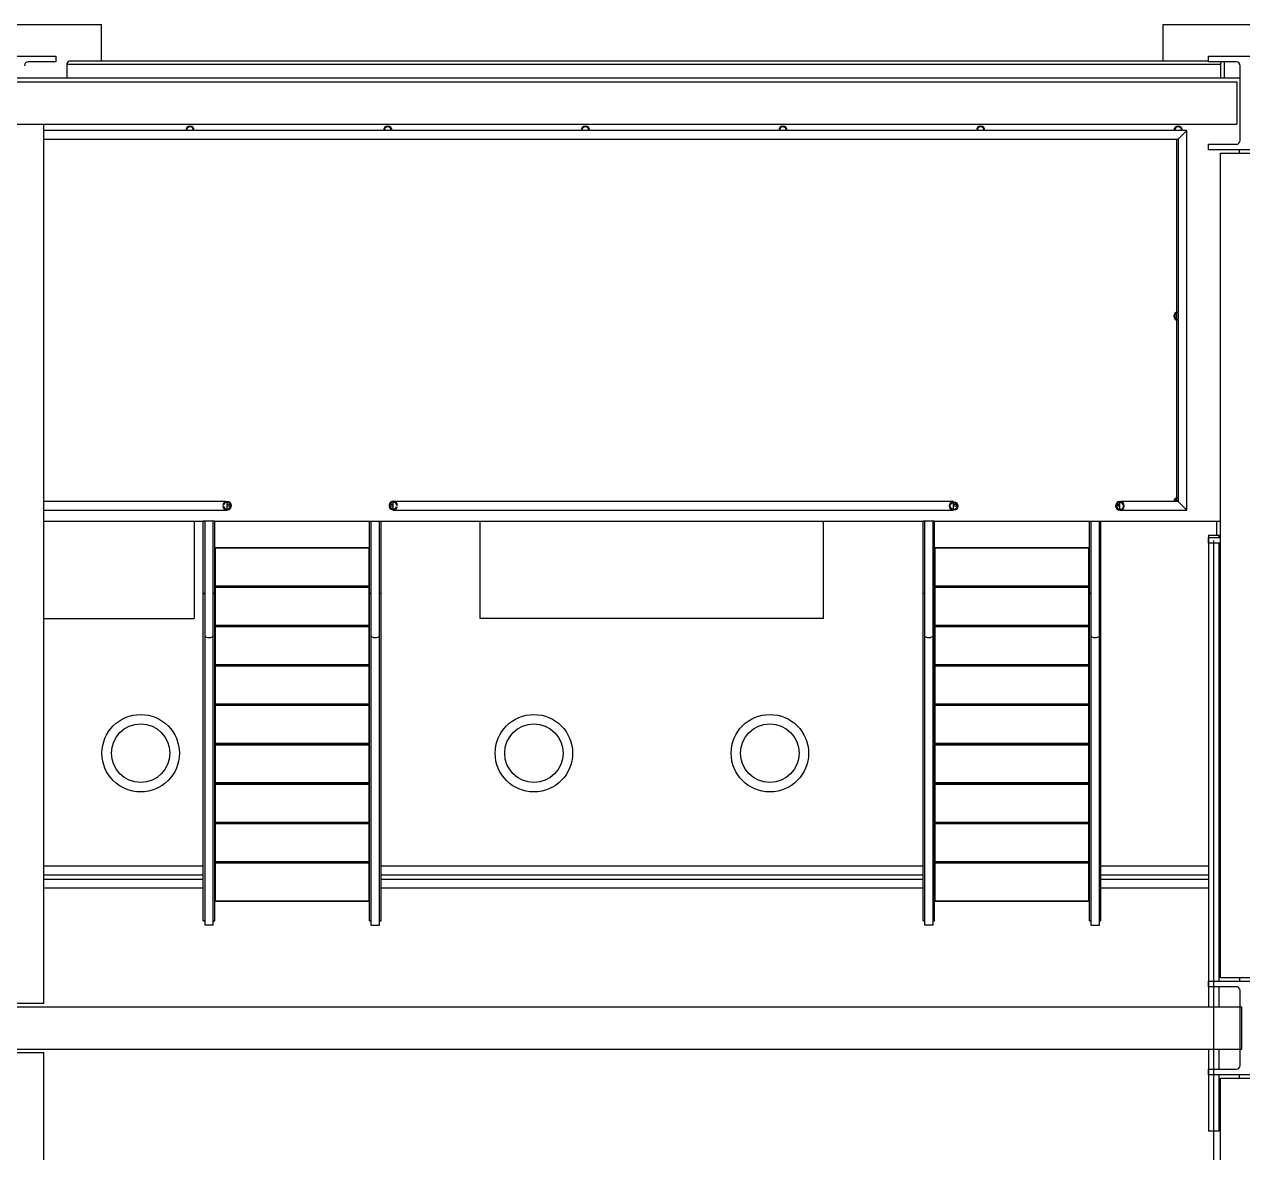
# Model space of a CAD drawing. Header units: inches. Extents: x -1490 to 2215, y -1057 to 1547.
# Drawn here: x 193.8 to 379.7, y 1241.7 to 1413.9 of the extents above; entities that cross this region are included whole.
import ezdxf

# ---------------------------------------------------------------- set-up
doc = ezdxf.new("R2010")
doc.units = ezdxf.units.IN
doc.header["$MEASUREMENT"] = 0

msp = doc.modelspace()

# ---------------------------------------------------------------- linework, layer by layer
at = {"color": 7, "linetype": 'Continuous', "lineweight": 25}
for p, q in [((181.54, 1413.89), (205.54, 1413.89)), ((205.54, 1408.27), (205.54, 1413.89)), ((367.54, 1413.89), (391.54, 1413.89)), ((367.54, 1408.27), (367.54, 1413.89)), ((188.48, 1409.05), (198.61, 1409.05)), ((198.61, 1409.05), (198.61, 1408.19)), ((374.48, 1408.19), (374.48, 1409.05)), ((374.48, 1409.05), (384.61, 1409.05)), ((198.61, 1408.19), (194.4, 1408.19)), ((376.3, 1407.77), (200.28, 1407.77)), ((200.28, 1407.77), (200.28, 1405.69)), ((374.48, 1408.27), (200.66, 1408.27)), ((378.69, 1408.19), (374.48, 1408.19)), ((376.3, 1407.77), (376.3, 1405.69)), ((376.88, 1405.69), (376.88, 1408.19)), ((379.29, 1396.19), (379.29, 1407.59)), ((379.29, 1405.69), (7.8, 1405.69)), ((8.3, 1405.14), (378.79, 1405.14)), ((378.79, 1405.14), (378.79, 1398.64)), ((8.3, 1398.64), (378.79, 1398.64)), ((190.29, 1398.64), (196.79, 1398.64)), ((196.79, 1264.52), (196.79, 1398.64)), ((218.42, 1397.72), (196.79, 1397.72)), ((196.79, 1396.4), (369.85, 1396.4)), ((219.6, 1397.72), (218.55, 1397.72)), ((248.57, 1397.72), (219.73, 1397.72)), ((249.75, 1397.72), (248.71, 1397.72)), ((278.73, 1397.72), (249.89, 1397.72)), ((279.91, 1397.72), (278.86, 1397.72)), ((308.88, 1397.72), (280.04, 1397.72)), ((310.07, 1397.72), (309.02, 1397.72)), ((339.04, 1397.72), (310.2, 1397.72)), ((340.22, 1397.72), (339.17, 1397.72)), ((369.2, 1397.72), (340.36, 1397.72)), ((370.38, 1397.72), (369.33, 1397.72)), ((369.58, 1396.4), (369.58, 1369.99)), ((369.83, 1396.4), (369.83, 1370.05)), ((371.17, 1397.72), (369.85, 1396.4)), ((369.85, 1396.4), (371.17, 1397.72)), ((369.85, 1396.4), (369.85, 1370.05)), ((371.17, 1397.72), (370.51, 1397.72)), ((371.17, 1339.76), (371.17, 1397.72)), ((374.48, 1395.59), (378.69, 1395.59)), ((374.48, 1394.74), (374.48, 1395.59)), ((384.61, 1394.74), (374.48, 1394.74)), ((376.29, 1268.42), (376.29, 1394.24)), ((376.29, 1394.24), (382.79, 1394.24)), ((379.17, 1394.24), (379.17, 1394.74)), ((369.83, 1369.92), (369.83, 1368.87)), ((369.85, 1369.92), (369.85, 1368.87)), ((369.58, 1369.84), (369.58, 1368.94)), ((369.58, 1368.79), (369.58, 1341.67)), ((369.83, 1368.74), (369.83, 1341.73)), ((369.85, 1368.74), (369.85, 1341.73)), ((224.48, 1341.07), (196.79, 1341.07)), ((224.72, 1339.94), (224.72, 1340.99)), ((224.72, 1340.67), (225.2, 1340.67)), ((224.72, 1340.42), (225.24, 1340.42)), ((249.57, 1340.42), (250.09, 1340.42)), ((249.6, 1340.67), (250.09, 1340.67)), ((250.09, 1339.96), (250.09, 1341.01)), ((335.58, 1341.07), (250.38, 1341.07)), ((335.58, 1341.07), (335.58, 1341.07)), ((335.58, 1339.89), (335.58, 1340.94)), ((335.58, 1340.67), (336.02, 1340.67)), ((335.58, 1340.42), (336.02, 1340.42)), ((336.02, 1340.67), (336.02, 1340.42)), ((360.61, 1340.67), (360.61, 1340.42)), ((360.61, 1340.67), (360.95, 1340.67)), ((360.61, 1340.42), (360.95, 1340.42)), ((360.95, 1339.91), (360.95, 1340.96)), ((369.2, 1341.07), (361.09, 1341.07)), ((369.85, 1341.07), (369.33, 1341.07)), ((369.58, 1341.52), (369.58, 1341.07)), ((369.83, 1341.6), (369.83, 1341.07)), ((369.85, 1341.6), (369.85, 1341.07)), ((371.17, 1339.76), (369.85, 1341.07)), ((369.85, 1341.07), (371.17, 1339.76)), ((196.79, 1339.76), (224.72, 1339.76)), ((224.72, 1339.76), (224.72, 1339.8)), ((250.09, 1339.76), (250.09, 1339.83)), ((250.09, 1339.76), (335.52, 1339.76)), ((360.95, 1339.76), (360.95, 1339.77)), ((360.95, 1339.76), (371.17, 1339.76)), ((196.79, 1338.1), (221.09, 1338.1)), ((219.72, 1338.1), (219.72, 1323.25)), ((221.31, 1338.1), (221.09, 1338.1)), ((221.09, 1327.06), (221.09, 1338.1)), ((221.31, 1338.1), (221.31, 1320.62)), ((222.62, 1338.1), (221.31, 1338.1)), ((222.62, 1320.62), (222.62, 1338.1)), ((222.84, 1338.1), (222.62, 1338.1)), ((222.84, 1327.06), (222.84, 1338.1)), ((222.84, 1338.1), (246.46, 1338.1)), ((246.46, 1327.06), (246.46, 1338.1)), ((246.46, 1338.1), (246.68, 1338.1)), ((246.68, 1338.1), (246.68, 1320.62)), ((246.68, 1338.1), (248, 1338.1)), ((248, 1320.62), (248, 1338.1)), ((248, 1338.1), (248.21, 1338.1)), ((248.21, 1327.06), (248.21, 1338.1)), ((248.21, 1338.1), (330.91, 1338.1)), ((263.36, 1323.25), (263.36, 1338.1)), ((315.72, 1323.25), (315.72, 1338.1)), ((331.12, 1338.1), (330.91, 1338.1)), ((330.91, 1327.06), (330.91, 1338.1)), ((331.12, 1338.1), (331.12, 1320.62)), ((332.44, 1338.1), (331.12, 1338.1)), ((332.44, 1320.62), (332.44, 1338.1)), ((332.66, 1338.1), (332.44, 1338.1)), ((332.66, 1327.06), (332.66, 1338.1)), ((332.66, 1338.1), (356.28, 1338.1)), ((356.28, 1327.06), (356.28, 1338.1)), ((356.28, 1338.1), (356.5, 1338.1)), ((356.5, 1338.1), (356.5, 1320.62)), ((356.5, 1338.1), (357.81, 1338.1)), ((357.81, 1320.62), (357.81, 1338.1)), ((357.81, 1338.1), (358.03, 1338.1)), ((358.03, 1327.06), (358.03, 1338.1)), ((358.03, 1338.1), (376.29, 1338.1)), ((375.75, 1335.96), (375.75, 1338.1)), ((374.44, 1335.96), (374.44, 1264.02)), ((374.44, 1335.96), (375.27, 1335.96)), ((374.48, 1335.59), (376.29, 1335.59)), ((374.48, 1334.74), (374.48, 1335.59)), ((376.29, 1334.74), (374.48, 1334.74)), ((375.27, 1335.96), (376.1, 1335.96)), ((376.1, 1335.59), (376.1, 1335.96)), ((376.1, 1267.92), (376.1, 1334.74)), ((222.84, 1334.1), (222.9, 1334.1)), ((222.84, 1334.07), (222.9, 1334.07)), ((222.84, 1334.04), (222.9, 1334.04)), ((222.9, 1334.1), (222.9, 1334.04)), ((222.9, 1334.1), (246.4, 1334.1)), ((222.9, 1334.04), (246.4, 1334.04)), ((222.9, 1334.04), (222.9, 1328.25)), ((246.4, 1334.04), (246.4, 1334.1)), ((246.4, 1334.1), (246.46, 1334.1)), ((246.4, 1334.07), (246.46, 1334.07)), ((246.4, 1328.25), (246.4, 1334.04)), ((246.4, 1334.04), (246.46, 1334.04)), ((332.66, 1334.1), (332.72, 1334.1)), ((332.66, 1334.07), (332.72, 1334.07)), ((332.66, 1334.04), (332.72, 1334.04)), ((332.72, 1334.1), (332.72, 1334.04)), ((332.72, 1334.1), (356.22, 1334.1)), ((332.72, 1334.04), (356.22, 1334.04)), ((332.72, 1334.04), (332.72, 1328.25)), ((356.22, 1334.04), (356.22, 1334.1)), ((356.22, 1334.1), (356.28, 1334.1)), ((356.22, 1334.07), (356.28, 1334.07)), ((356.22, 1328.25), (356.22, 1334.04)), ((356.22, 1334.04), (356.28, 1334.04)), ((222.9, 1328.25), (222.84, 1328.25)), ((222.84, 1328.22), (222.9, 1328.22)), ((222.84, 1328.19), (222.9, 1328.19)), ((222.84, 1328.09), (222.9, 1328.09)), ((222.84, 1328.06), (222.9, 1328.06)), ((222.84, 1328.03), (222.9, 1328.03)), ((222.9, 1328.25), (246.4, 1328.25)), ((222.9, 1328.25), (222.9, 1328.19)), ((222.9, 1328.19), (246.4, 1328.19)), ((222.9, 1328.09), (246.4, 1328.09)), ((222.9, 1328.09), (222.9, 1328.03)), ((222.9, 1328.03), (246.4, 1328.03)), ((222.9, 1328.03), (222.9, 1322.24)), ((246.46, 1328.25), (246.4, 1328.25)), ((246.4, 1328.19), (246.4, 1328.25)), ((246.4, 1328.22), (246.46, 1328.22)), ((246.4, 1328.19), (246.46, 1328.19)), ((246.4, 1328.03), (246.4, 1328.09)), ((246.4, 1328.09), (246.46, 1328.09)), ((246.4, 1328.06), (246.46, 1328.06)), ((246.4, 1328.03), (246.46, 1328.03)), ((246.4, 1322.24), (246.4, 1328.03)), ((332.72, 1328.25), (332.66, 1328.25)), ((332.66, 1328.22), (332.72, 1328.22)), ((332.66, 1328.19), (332.72, 1328.19)), ((332.66, 1328.09), (332.72, 1328.09)), ((332.66, 1328.06), (332.72, 1328.06)), ((332.66, 1328.03), (332.72, 1328.03)), ((332.72, 1328.25), (356.22, 1328.25)), ((332.72, 1328.25), (332.72, 1328.19)), ((332.72, 1328.19), (356.22, 1328.19)), ((332.72, 1328.09), (356.22, 1328.09)), ((332.72, 1328.09), (332.72, 1328.03)), ((332.72, 1328.03), (356.22, 1328.03)), ((332.72, 1328.03), (332.72, 1322.24)), ((356.28, 1328.25), (356.22, 1328.25)), ((356.22, 1328.19), (356.22, 1328.25)), ((356.22, 1328.22), (356.28, 1328.22)), ((356.22, 1328.19), (356.28, 1328.19)), ((356.22, 1328.03), (356.22, 1328.09)), ((356.22, 1328.09), (356.28, 1328.09)), ((356.22, 1328.06), (356.28, 1328.06)), ((356.22, 1328.03), (356.28, 1328.03)), ((356.22, 1322.24), (356.22, 1328.03)), ((221.09, 1327.06), (221.31, 1327.06)), ((221.09, 1277.13), (221.09, 1327.06)), ((221.31, 1327.06), (221.09, 1327.06)), ((222.62, 1327.06), (222.84, 1327.06)), ((222.84, 1327.06), (222.62, 1327.06)), ((222.84, 1277.13), (222.84, 1327.06)), ((246.46, 1327.06), (246.68, 1327.06)), ((246.68, 1327.06), (246.46, 1327.06)), ((246.46, 1277.13), (246.46, 1327.06)), ((248, 1327.06), (248.21, 1327.06)), ((248.21, 1327.06), (248, 1327.06)), ((248.21, 1277.13), (248.21, 1327.06)), ((330.91, 1327.06), (331.12, 1327.06)), ((330.91, 1277.13), (330.91, 1327.06)), ((331.12, 1327.06), (330.91, 1327.06)), ((332.44, 1327.06), (332.66, 1327.06)), ((332.66, 1327.06), (332.44, 1327.06)), ((332.66, 1277.13), (332.66, 1327.06)), ((356.28, 1327.06), (356.5, 1327.06)), ((356.5, 1327.06), (356.28, 1327.06)), ((356.28, 1277.13), (356.28, 1327.06)), ((357.81, 1327.06), (358.03, 1327.06)), ((358.03, 1327.06), (357.81, 1327.06)), ((358.03, 1277.13), (358.03, 1327.06)), ((196.79, 1323.25), (219.72, 1323.25)), ((222.9, 1322.24), (222.84, 1322.24)), ((222.84, 1322.21), (222.9, 1322.21)), ((222.84, 1322.18), (222.9, 1322.18)), ((222.84, 1322.08), (222.9, 1322.08)), ((222.84, 1322.05), (222.9, 1322.05)), ((222.84, 1322.02), (222.9, 1322.02)), ((222.9, 1322.24), (246.4, 1322.24)), ((222.9, 1322.24), (222.9, 1322.18)), ((222.9, 1322.18), (246.4, 1322.18)), ((222.9, 1322.08), (246.4, 1322.08)), ((222.9, 1322.08), (222.9, 1322.02)), ((222.9, 1322.02), (246.4, 1322.02)), ((222.9, 1322.02), (222.9, 1316.23)), ((246.46, 1322.24), (246.4, 1322.24)), ((246.4, 1322.18), (246.4, 1322.24)), ((246.4, 1322.21), (246.46, 1322.21)), ((246.4, 1322.18), (246.46, 1322.18)), ((246.4, 1322.02), (246.4, 1322.08)), ((246.4, 1322.08), (246.46, 1322.08)), ((246.4, 1322.05), (246.46, 1322.05)), ((246.4, 1322.02), (246.46, 1322.02)), ((246.4, 1316.23), (246.4, 1322.02)), ((315.72, 1323.25), (263.36, 1323.25)), ((332.72, 1322.24), (332.66, 1322.24)), ((332.66, 1322.21), (332.72, 1322.21)), ((332.66, 1322.18), (332.72, 1322.18)), ((332.66, 1322.08), (332.72, 1322.08)), ((332.66, 1322.05), (332.72, 1322.05)), ((332.66, 1322.02), (332.72, 1322.02)), ((332.72, 1322.24), (356.22, 1322.24)), ((332.72, 1322.24), (332.72, 1322.18)), ((332.72, 1322.18), (356.22, 1322.18)), ((332.72, 1322.08), (356.22, 1322.08)), ((332.72, 1322.08), (332.72, 1322.02)), ((332.72, 1322.02), (356.22, 1322.02)), ((332.72, 1322.02), (332.72, 1316.23)), ((356.28, 1322.24), (356.22, 1322.24)), ((356.22, 1322.18), (356.22, 1322.24)), ((356.22, 1322.21), (356.28, 1322.21)), ((356.22, 1322.18), (356.28, 1322.18)), ((356.22, 1322.02), (356.22, 1322.08)), ((356.22, 1322.08), (356.28, 1322.08)), ((356.22, 1322.05), (356.28, 1322.05)), ((356.22, 1322.02), (356.28, 1322.02)), ((356.22, 1316.23), (356.22, 1322.02)), ((221.31, 1320.62), (221.31, 1276.47)), ((222.62, 1276.47), (222.62, 1320.62)), ((246.68, 1320.62), (246.68, 1276.47)), ((248, 1276.47), (248, 1320.62)), ((331.12, 1320.62), (331.12, 1276.47)), ((332.44, 1276.47), (332.44, 1320.62)), ((356.5, 1320.62), (356.5, 1276.47)), ((357.81, 1276.47), (357.81, 1320.62)), ((222.9, 1316.23), (222.84, 1316.23)), ((222.84, 1316.2), (222.9, 1316.2)), ((222.84, 1316.17), (222.9, 1316.17)), ((222.84, 1316.07), (222.9, 1316.07)), ((222.84, 1316.04), (222.9, 1316.04)), ((222.84, 1316.01), (222.9, 1316.01)), ((222.9, 1316.23), (246.4, 1316.23)), ((222.9, 1316.23), (222.9, 1316.17)), ((222.9, 1316.17), (246.4, 1316.17)), ((222.9, 1316.07), (222.9, 1316.01)), ((222.9, 1316.07), (246.4, 1316.07)), ((222.9, 1316.01), (246.4, 1316.01)), ((222.9, 1316.01), (222.9, 1310.22)), ((246.46, 1316.23), (246.4, 1316.23)), ((246.4, 1316.17), (246.4, 1316.23)), ((246.4, 1316.2), (246.46, 1316.2)), ((246.4, 1316.17), (246.46, 1316.17)), ((246.4, 1316.01), (246.4, 1316.07)), ((246.4, 1316.07), (246.46, 1316.07)), ((246.4, 1316.04), (246.46, 1316.04)), ((246.4, 1310.22), (246.4, 1316.01)), ((246.4, 1316.01), (246.46, 1316.01)), ((332.72, 1316.23), (332.66, 1316.23)), ((332.66, 1316.2), (332.72, 1316.2)), ((332.66, 1316.17), (332.72, 1316.17)), ((332.66, 1316.07), (332.72, 1316.07)), ((332.66, 1316.04), (332.72, 1316.04)), ((332.66, 1316.01), (332.72, 1316.01)), ((332.72, 1316.23), (356.22, 1316.23)), ((332.72, 1316.23), (332.72, 1316.17)), ((332.72, 1316.17), (356.22, 1316.17)), ((332.72, 1316.07), (332.72, 1316.01)), ((332.72, 1316.07), (356.22, 1316.07)), ((332.72, 1316.01), (356.22, 1316.01)), ((332.72, 1316.01), (332.72, 1310.22)), ((356.28, 1316.23), (356.22, 1316.23)), ((356.22, 1316.17), (356.22, 1316.23)), ((356.22, 1316.2), (356.28, 1316.2)), ((356.22, 1316.17), (356.28, 1316.17)), ((356.22, 1316.01), (356.22, 1316.07)), ((356.22, 1316.07), (356.28, 1316.07)), ((356.22, 1316.04), (356.28, 1316.04)), ((356.22, 1310.22), (356.22, 1316.01)), ((356.22, 1316.01), (356.28, 1316.01)), ((222.9, 1310.22), (222.84, 1310.22)), ((222.84, 1310.19), (222.9, 1310.19)), ((222.84, 1310.16), (222.9, 1310.16)), ((222.84, 1310.05), (222.9, 1310.05)), ((222.84, 1310.03), (222.9, 1310.03)), ((222.84, 1310), (222.9, 1310)), ((222.9, 1310.22), (246.4, 1310.22)), ((222.9, 1310.22), (222.9, 1310.16)), ((222.9, 1310.16), (246.4, 1310.16)), ((222.9, 1310.05), (222.9, 1310)), ((222.9, 1310.05), (246.4, 1310.05)), ((222.9, 1310), (246.4, 1310)), ((222.9, 1310), (222.9, 1304.21)), ((246.46, 1310.22), (246.4, 1310.22)), ((246.4, 1310.16), (246.4, 1310.22)), ((246.4, 1310.19), (246.46, 1310.19)), ((246.4, 1310.16), (246.46, 1310.16)), ((246.4, 1310), (246.4, 1310.05)), ((246.4, 1310.05), (246.46, 1310.05)), ((246.4, 1310.03), (246.46, 1310.03)), ((246.4, 1304.21), (246.4, 1310)), ((246.4, 1310), (246.46, 1310)), ((332.72, 1310.22), (332.66, 1310.22)), ((332.66, 1310.19), (332.72, 1310.19)), ((332.66, 1310.16), (332.72, 1310.16)), ((332.66, 1310.05), (332.72, 1310.05)), ((332.66, 1310.03), (332.72, 1310.03)), ((332.66, 1310), (332.72, 1310)), ((332.72, 1310.22), (356.22, 1310.22)), ((332.72, 1310.22), (332.72, 1310.16)), ((332.72, 1310.16), (356.22, 1310.16)), ((332.72, 1310.05), (332.72, 1310)), ((332.72, 1310.05), (356.22, 1310.05)), ((332.72, 1310), (356.22, 1310)), ((332.72, 1310), (332.72, 1304.21)), ((356.28, 1310.22), (356.22, 1310.22)), ((356.22, 1310.16), (356.22, 1310.22)), ((356.22, 1310.19), (356.28, 1310.19)), ((356.22, 1310.16), (356.28, 1310.16)), ((356.22, 1310), (356.22, 1310.05)), ((356.22, 1310.05), (356.28, 1310.05)), ((356.22, 1310.03), (356.28, 1310.03)), ((356.22, 1304.21), (356.22, 1310)), ((356.22, 1310), (356.28, 1310)), ((222.9, 1304.21), (222.84, 1304.21)), ((222.84, 1304.18), (222.9, 1304.18)), ((222.84, 1304.15), (222.9, 1304.15)), ((222.84, 1304.04), (222.9, 1304.04)), ((222.84, 1304.02), (222.9, 1304.02)), ((222.84, 1303.99), (222.9, 1303.99)), ((222.9, 1304.21), (246.4, 1304.21)), ((222.9, 1304.21), (222.9, 1304.15)), ((222.9, 1304.15), (246.4, 1304.15)), ((222.9, 1304.04), (222.9, 1303.99)), ((222.9, 1304.04), (246.4, 1304.04)), ((222.9, 1303.99), (246.4, 1303.99)), ((222.9, 1303.99), (222.9, 1298.2)), ((246.46, 1304.21), (246.4, 1304.21)), ((246.4, 1304.15), (246.4, 1304.21)), ((246.4, 1304.18), (246.46, 1304.18)), ((246.4, 1304.15), (246.46, 1304.15)), ((246.4, 1303.99), (246.4, 1304.04)), ((246.4, 1304.04), (246.46, 1304.04)), ((246.4, 1304.02), (246.46, 1304.02)), ((246.4, 1303.99), (246.46, 1303.99)), ((246.4, 1298.2), (246.4, 1303.99)), ((332.72, 1304.21), (332.66, 1304.21)), ((332.66, 1304.18), (332.72, 1304.18)), ((332.66, 1304.15), (332.72, 1304.15)), ((332.66, 1304.04), (332.72, 1304.04)), ((332.66, 1304.02), (332.72, 1304.02)), ((332.66, 1303.99), (332.72, 1303.99)), ((332.72, 1304.21), (356.22, 1304.21)), ((332.72, 1304.21), (332.72, 1304.15)), ((332.72, 1304.15), (356.22, 1304.15)), ((332.72, 1304.04), (332.72, 1303.99)), ((332.72, 1304.04), (356.22, 1304.04)), ((332.72, 1303.99), (356.22, 1303.99)), ((332.72, 1303.99), (332.72, 1298.2)), ((356.28, 1304.21), (356.22, 1304.21)), ((356.22, 1304.15), (356.22, 1304.21)), ((356.22, 1304.18), (356.28, 1304.18)), ((356.22, 1304.15), (356.28, 1304.15)), ((356.22, 1303.99), (356.22, 1304.04)), ((356.22, 1304.04), (356.28, 1304.04)), ((356.22, 1304.02), (356.28, 1304.02)), ((356.22, 1303.99), (356.28, 1303.99)), ((356.22, 1298.2), (356.22, 1303.99)), ((222.9, 1298.2), (222.84, 1298.2)), ((222.84, 1298.17), (222.9, 1298.17)), ((222.84, 1298.14), (222.9, 1298.14)), ((222.84, 1298.03), (222.9, 1298.03)), ((222.84, 1298.01), (222.9, 1298.01)), ((222.84, 1297.98), (222.9, 1297.98)), ((222.9, 1298.2), (246.4, 1298.2)), ((222.9, 1298.2), (222.9, 1298.14)), ((222.9, 1298.14), (246.4, 1298.14)), ((222.9, 1298.03), (222.9, 1297.98)), ((222.9, 1298.03), (246.4, 1298.03)), ((222.9, 1297.98), (246.4, 1297.98)), ((222.9, 1297.98), (222.9, 1292.19)), ((246.46, 1298.2), (246.4, 1298.2)), ((246.4, 1298.14), (246.4, 1298.2)), ((246.4, 1298.17), (246.46, 1298.17)), ((246.4, 1298.14), (246.46, 1298.14)), ((246.4, 1297.98), (246.4, 1298.03)), ((246.4, 1298.03), (246.46, 1298.03)), ((246.4, 1298.01), (246.46, 1298.01)), ((246.4, 1297.98), (246.46, 1297.98)), ((246.4, 1292.19), (246.4, 1297.98)), ((332.72, 1298.2), (332.66, 1298.2)), ((332.66, 1298.17), (332.72, 1298.17)), ((332.66, 1298.14), (332.72, 1298.14)), ((332.66, 1298.03), (332.72, 1298.03)), ((332.66, 1298.01), (332.72, 1298.01)), ((332.66, 1297.98), (332.72, 1297.98)), ((332.72, 1298.2), (356.22, 1298.2)), ((332.72, 1298.2), (332.72, 1298.14)), ((332.72, 1298.14), (356.22, 1298.14)), ((332.72, 1298.03), (332.72, 1297.98)), ((332.72, 1298.03), (356.22, 1298.03)), ((332.72, 1297.98), (356.22, 1297.98)), ((332.72, 1297.98), (332.72, 1292.19)), ((356.28, 1298.2), (356.22, 1298.2)), ((356.22, 1298.14), (356.22, 1298.2)), ((356.22, 1298.17), (356.28, 1298.17)), ((356.22, 1298.14), (356.28, 1298.14)), ((356.22, 1297.98), (356.22, 1298.03)), ((356.22, 1298.03), (356.28, 1298.03)), ((356.22, 1298.01), (356.28, 1298.01)), ((356.22, 1297.98), (356.28, 1297.98)), ((356.22, 1292.19), (356.22, 1297.98)), ((222.9, 1292.19), (222.84, 1292.19)), ((222.84, 1292.16), (222.9, 1292.16)), ((222.84, 1292.13), (222.9, 1292.13)), ((222.84, 1292.02), (222.9, 1292.02)), ((222.84, 1291.99), (222.9, 1291.99)), ((222.84, 1291.97), (222.9, 1291.97)), ((222.9, 1292.19), (246.4, 1292.19)), ((222.9, 1292.19), (222.9, 1292.13)), ((222.9, 1292.13), (246.4, 1292.13)), ((222.9, 1292.02), (222.9, 1291.97)), ((222.9, 1292.02), (246.4, 1292.02)), ((222.9, 1291.97), (246.4, 1291.97)), ((222.9, 1291.97), (222.9, 1286.18)), ((246.46, 1292.19), (246.4, 1292.19)), ((246.4, 1292.13), (246.4, 1292.19)), ((246.4, 1292.16), (246.46, 1292.16)), ((246.4, 1292.13), (246.46, 1292.13)), ((246.4, 1291.97), (246.4, 1292.02)), ((246.4, 1292.02), (246.46, 1292.02)), ((246.4, 1291.99), (246.46, 1291.99)), ((246.4, 1286.18), (246.4, 1291.97)), ((246.4, 1291.97), (246.46, 1291.97)), ((332.72, 1292.19), (332.66, 1292.19)), ((332.66, 1292.16), (332.72, 1292.16)), ((332.66, 1292.13), (332.72, 1292.13)), ((332.66, 1292.02), (332.72, 1292.02)), ((332.66, 1291.99), (332.72, 1291.99)), ((332.66, 1291.97), (332.72, 1291.97)), ((332.72, 1292.19), (356.22, 1292.19)), ((332.72, 1292.19), (332.72, 1292.13)), ((332.72, 1292.13), (356.22, 1292.13)), ((332.72, 1292.02), (332.72, 1291.97)), ((332.72, 1292.02), (356.22, 1292.02)), ((332.72, 1291.97), (356.22, 1291.97)), ((332.72, 1291.97), (332.72, 1286.18)), ((356.28, 1292.19), (356.22, 1292.19)), ((356.22, 1292.13), (356.22, 1292.19)), ((356.22, 1292.16), (356.28, 1292.16)), ((356.22, 1292.13), (356.28, 1292.13)), ((356.22, 1291.97), (356.22, 1292.02)), ((356.22, 1292.02), (356.28, 1292.02)), ((356.22, 1291.99), (356.28, 1291.99)), ((356.22, 1291.97), (356.28, 1291.97)), ((356.22, 1286.18), (356.22, 1291.97)), ((221.09, 1285.44), (196.79, 1285.44)), ((222.9, 1286.18), (222.84, 1286.18)), ((222.84, 1286.15), (222.9, 1286.15)), ((222.84, 1286.12), (222.9, 1286.12)), ((222.84, 1286.01), (222.9, 1286.01)), ((222.84, 1285.98), (222.9, 1285.98)), ((222.84, 1285.96), (222.9, 1285.96)), ((222.9, 1286.18), (246.4, 1286.18)), ((222.9, 1286.18), (222.9, 1286.12)), ((222.9, 1286.12), (246.4, 1286.12)), ((222.9, 1286.01), (222.9, 1285.96)), ((222.9, 1286.01), (246.4, 1286.01)), ((222.9, 1285.96), (222.9, 1280.17)), ((222.9, 1285.96), (246.4, 1285.96)), ((246.46, 1286.18), (246.4, 1286.18)), ((246.4, 1286.12), (246.4, 1286.18)), ((246.4, 1286.15), (246.46, 1286.15)), ((246.4, 1286.12), (246.46, 1286.12)), ((246.4, 1285.96), (246.4, 1286.01)), ((246.4, 1286.01), (246.46, 1286.01)), ((246.4, 1285.98), (246.46, 1285.98)), ((246.4, 1280.17), (246.4, 1285.96)), ((246.4, 1285.96), (246.46, 1285.96)), ((330.91, 1285.44), (248.21, 1285.44)), ((332.72, 1286.18), (332.66, 1286.18)), ((332.66, 1286.15), (332.72, 1286.15)), ((332.66, 1286.12), (332.72, 1286.12)), ((332.66, 1286.01), (332.72, 1286.01)), ((332.66, 1285.98), (332.72, 1285.98)), ((332.66, 1285.96), (332.72, 1285.96)), ((332.72, 1286.18), (356.22, 1286.18)), ((332.72, 1286.18), (332.72, 1286.12)), ((332.72, 1286.12), (356.22, 1286.12)), ((332.72, 1286.01), (332.72, 1285.96)), ((332.72, 1286.01), (356.22, 1286.01)), ((332.72, 1285.96), (332.72, 1280.17)), ((332.72, 1285.96), (356.22, 1285.96)), ((356.28, 1286.18), (356.22, 1286.18)), ((356.22, 1286.12), (356.22, 1286.18)), ((356.22, 1286.15), (356.28, 1286.15)), ((356.22, 1286.12), (356.28, 1286.12)), ((356.22, 1285.96), (356.22, 1286.01)), ((356.22, 1286.01), (356.28, 1286.01)), ((356.22, 1285.98), (356.28, 1285.98)), ((356.22, 1280.17), (356.22, 1285.96)), ((356.22, 1285.96), (356.28, 1285.96)), ((374.44, 1285.44), (358.03, 1285.44)), ((376.29, 1285.44), (376.1, 1285.44)), ((196.79, 1284.13), (221.09, 1284.13)), ((221.09, 1283.44), (196.79, 1283.44)), ((248.21, 1284.13), (330.91, 1284.13)), ((330.91, 1283.44), (248.21, 1283.44)), ((358.03, 1284.13), (374.44, 1284.13)), ((374.44, 1283.44), (358.03, 1283.44)), ((376.1, 1284.13), (376.29, 1284.13)), ((376.29, 1283.44), (376.1, 1283.44)), ((196.79, 1282.13), (221.09, 1282.13)), ((248.21, 1282.13), (330.91, 1282.13)), ((358.03, 1282.13), (374.44, 1282.13)), ((376.1, 1282.13), (376.29, 1282.13)), ((222.9, 1280.17), (222.84, 1280.17)), ((222.84, 1280.14), (222.9, 1280.14)), ((222.84, 1280.11), (222.9, 1280.11)), ((222.9, 1280.17), (246.4, 1280.17)), ((222.9, 1280.17), (222.9, 1280.11)), ((222.9, 1280.11), (246.4, 1280.11)), ((246.46, 1280.17), (246.4, 1280.17)), ((246.4, 1280.11), (246.4, 1280.17)), ((246.4, 1280.14), (246.46, 1280.14)), ((246.4, 1280.11), (246.46, 1280.11)), ((332.72, 1280.17), (332.66, 1280.17)), ((332.66, 1280.14), (332.72, 1280.14)), ((332.66, 1280.11), (332.72, 1280.11)), ((332.72, 1280.17), (356.22, 1280.17)), ((332.72, 1280.17), (332.72, 1280.11)), ((332.72, 1280.11), (356.22, 1280.11)), ((356.28, 1280.17), (356.22, 1280.17)), ((356.22, 1280.11), (356.22, 1280.17)), ((356.22, 1280.14), (356.28, 1280.14)), ((356.22, 1280.11), (356.28, 1280.11)), ((221.09, 1277.13), (221.31, 1277.13)), ((221.31, 1277.13), (221.09, 1277.13)), ((222.62, 1277.13), (222.84, 1277.13)), ((222.84, 1277.13), (222.62, 1277.13)), ((246.46, 1277.13), (246.68, 1277.13)), ((246.68, 1277.13), (246.46, 1277.13)), ((248, 1277.13), (248.21, 1277.13)), ((248.21, 1277.13), (248, 1277.13)), ((330.91, 1277.13), (331.12, 1277.13)), ((331.12, 1277.13), (330.91, 1277.13)), ((332.44, 1277.13), (332.66, 1277.13)), ((332.66, 1277.13), (332.44, 1277.13)), ((356.28, 1277.13), (356.5, 1277.13)), ((356.5, 1277.13), (356.28, 1277.13)), ((357.81, 1277.13), (358.03, 1277.13)), ((358.03, 1277.13), (357.81, 1277.13)), ((221.97, 1276.47), (221.31, 1276.47)), ((222.62, 1276.47), (221.97, 1276.47)), ((246.68, 1276.47), (247.34, 1276.47)), ((247.34, 1276.47), (248, 1276.47)), ((331.78, 1276.47), (331.12, 1276.47)), ((332.44, 1276.47), (331.78, 1276.47)), ((356.5, 1276.47), (357.15, 1276.47)), ((357.15, 1276.47), (357.81, 1276.47)), ((374.48, 1267.92), (384.61, 1267.92)), ((374.48, 1267.07), (374.48, 1267.92)), ((382.79, 1268.42), (376.29, 1268.42)), ((379.17, 1268.42), (379.17, 1267.92)), ((378.69, 1267.07), (374.48, 1267.07)), ((376.1, 1264.02), (376.1, 1267.07)), ((379.29, 1255.07), (379.29, 1266.47)), ((7.54, 1264.02), (379.54, 1264.02)), ((196.79, 1264.52), (190.29, 1264.52)), ((379.54, 1257.52), (379.54, 1264.02)), ((7.54, 1257.52), (379.54, 1257.52)), ((190.29, 1257.02), (196.79, 1257.02)), ((196.79, 1101.77), (196.79, 1257.02)), ((374.44, 1257.52), (374.44, 1245.02)), ((376.1, 1254.47), (376.1, 1257.52)), ((374.48, 1253.61), (374.48, 1254.47)), ((374.48, 1254.47), (378.69, 1254.47)), ((384.61, 1253.61), (374.48, 1253.61)), ((376.1, 1245.02), (376.1, 1253.61)), ((376.29, 1253.11), (382.79, 1253.11)), ((376.29, 1106.18), (376.29, 1253.11)), ((379.17, 1253.11), (379.17, 1253.61)), ((376.1, 1245.02), (374.44, 1245.02))]:
    msp.add_line(p, q, dxfattribs=at)
at = {"color": 7, "linetype": 'Continuous'}
for p, q in [((375.27, 1245.85), (375.27, 1335.13)), ((375.27, 1245.85), (375.27, 1335.13)), ((375.27, 1195.32), (375.27, 1245.85))]:
    msp.add_line(p, q, dxfattribs=at)
at = {"color": 7, "linetype": 'Continuous', "lineweight": 25}
for centre, radius in [((335.58, 1340.41), 0.657), ((335.58, 1340.41), 0.524), ((211.54, 1302.69), 5.91), ((271.54, 1302.69), 5.91), ((307.54, 1302.69), 5.91), ((211.54, 1302.69), 4.46), ((271.54, 1302.69), 4.46), ((307.54, 1302.69), 4.46)]:
    msp.add_circle(centre, radius, dxfattribs=at)
for centre, radius, start, end in [((194.4, 1407.59), 0.6, 90, 180), ((200.73, 1407.81), 0.457, 98.4094, 185.9969), ((376.84, 1407.79), 0.541, 131.3438, 181.9531), ((378.69, 1407.59), 0.6, 0, 90), ((219.07, 1397.71), 0.657, 0, 179.9365), ((219.07, 1397.71), 0.524, 0, 179.9204), ((249.23, 1397.71), 0.658, 0, 179.9365), ((249.23, 1397.71), 0.525, 0, 179.9204), ((279.39, 1397.71), 0.657, 0, 179.9365), ((279.39, 1397.71), 0.524, 0, 179.9204), ((309.54, 1397.71), 0.658, 0, 179.9365), ((309.54, 1397.71), 0.525, 0, 179.9204), ((339.7, 1397.71), 0.658, 0, 179.9365), ((339.7, 1397.71), 0.525, 0, 179.9204), ((369.85, 1397.71), 0.658, 0, 179.9365), ((369.85, 1397.71), 0.525, 0, 179.9204), ((378.69, 1396.19), 0.6, 270, 0), ((369.85, 1369.39), 0.658, 90.0635, 269.9365), ((369.85, 1369.39), 0.525, 90.0796, 269.9204), ((224.72, 1340.46), 0.657, 0, 180), ((224.72, 1340.46), 0.657, 187.8234, 0), ((224.72, 1340.46), 0.524, 0, 180), ((224.72, 1340.46), 0.524, 189.8249, 0), ((250.09, 1340.48), 0.657, 0, 348.3724), ((250.09, 1340.48), 0.524, 0, 345.3652), ((360.95, 1340.43), 0.658, 0, 357.5615), ((360.95, 1340.43), 0.525, 0, 356.9427), ((369.85, 1341.07), 0.657, 90.0635, 179.9365), ((369.85, 1341.07), 0.525, 90.0796, 179.9204), ((378.69, 1266.47), 0.6, 0, 90), ((378.69, 1255.07), 0.6, 270, 0)]:
    msp.add_arc(centre, radius, start, end, dxfattribs=at)
for centre, major_axis, start_param, end_param in [((221.97, 1320.62), (0.658, 0), 3.141593, 6.283185), ((221.97, 1320.62), (0.658, 0), 3.141593, 4.712389), ((221.97, 1320.62), (0.658, 0), 4.712389, 6.283185), ((247.34, 1320.62), (0.657, 0), 3.141593, 6.283185), ((247.34, 1320.62), (0.657, 0), 3.141593, 4.712389), ((247.34, 1320.62), (0.657, 0), 4.712389, 6.283185), ((331.78, 1320.62), (0.658, 0), 3.141593, 6.283185), ((331.78, 1320.62), (0.658, 0), 3.141593, 4.712389), ((331.78, 1320.62), (0.658, 0), 4.712389, 6.283185), ((357.15, 1320.62), (0.658, 0), 3.141593, 6.283185), ((357.15, 1320.62), (0.658, 0), 3.141593, 4.712389), ((357.15, 1320.62), (0.658, 0), 4.712389, 6.283185)]:
    msp.add_ellipse(centre, major_axis=major_axis, ratio=0.414214, start_param=start_param, end_param=end_param, dxfattribs=at)

doc.saveas('drawing.dxf')
